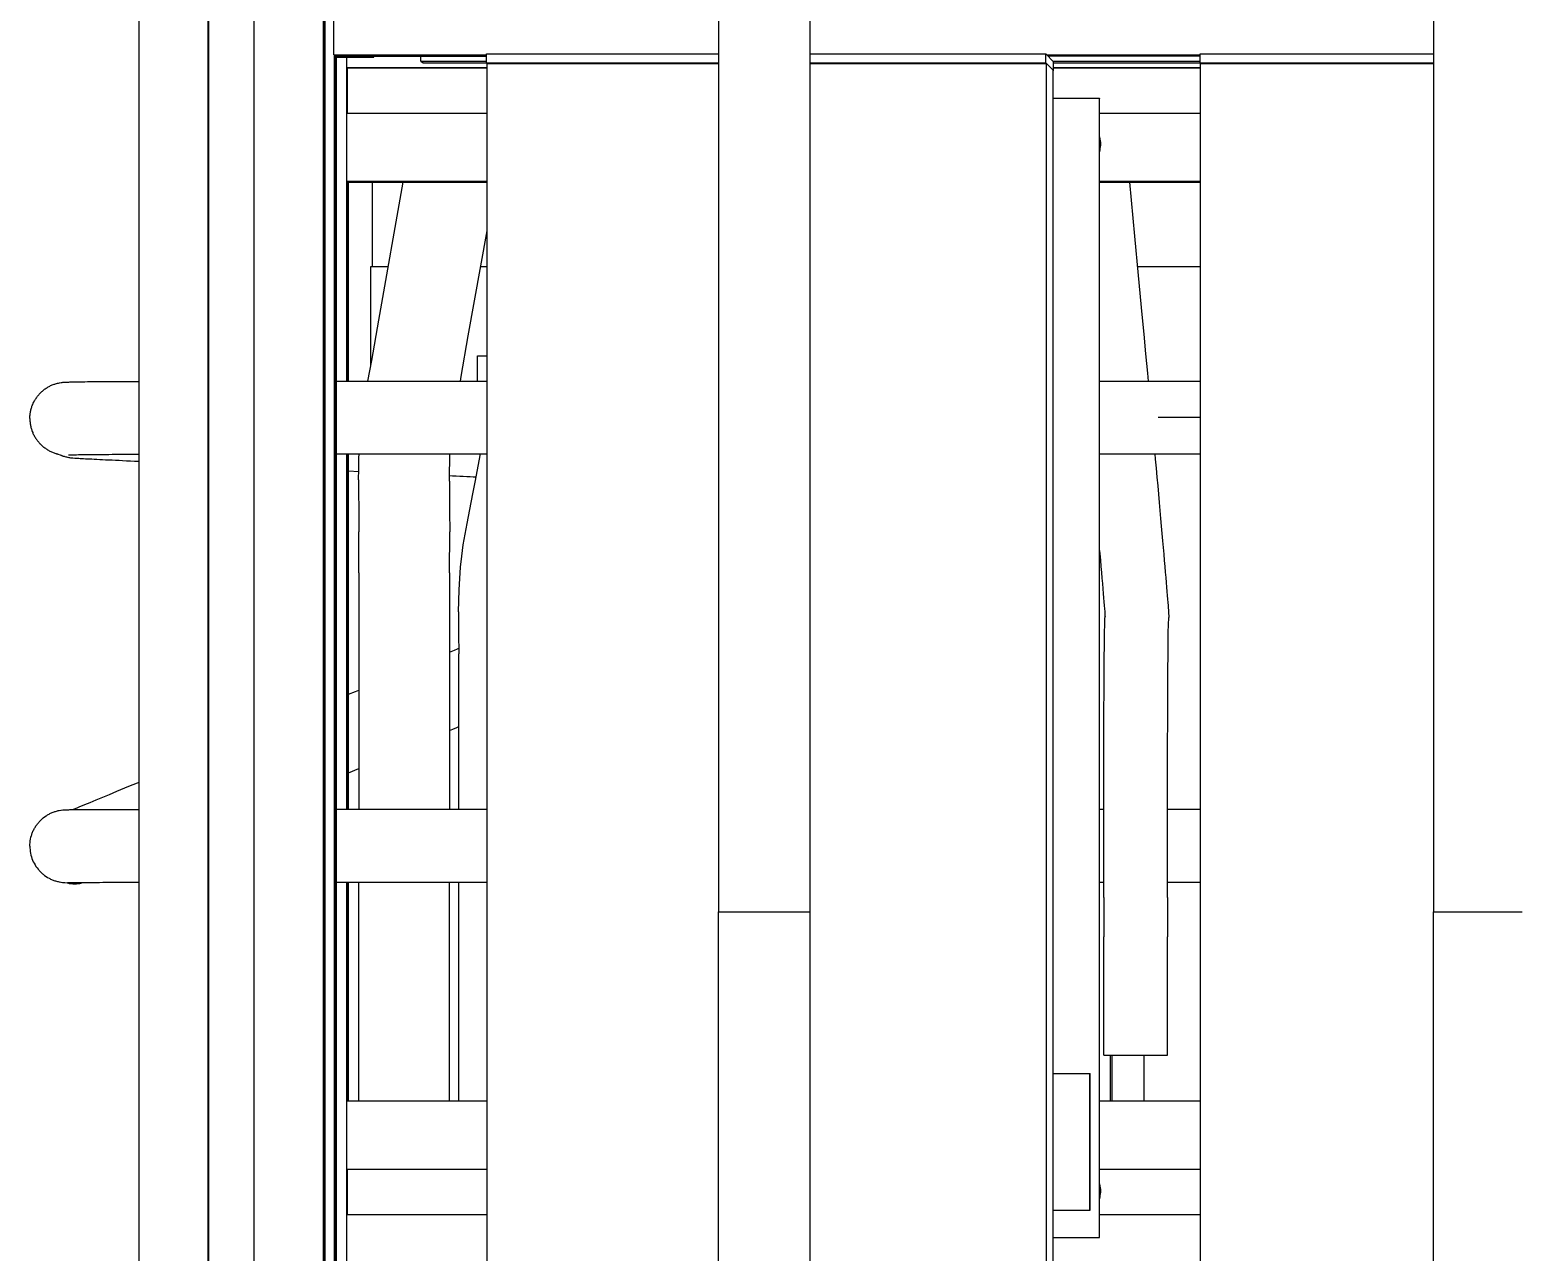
# Model space of a CAD drawing. Header units: millimetres. Extents: x -242 to 242, y -257 to 254.
# Drawn here: x -230.4 to -66, y -9.6 to 124.9 of the extents above; entities that cross this region are included whole.
import ezdxf

# ---------------------------------------------------------------- set-up
doc = ezdxf.new("R2010")
doc.units = ezdxf.units.MM
doc.layers.add('VISIBLE', color=7, linetype='Continuous')

msp = doc.modelspace()

# ---------------------------------------------------------------- linework, layer by layer
at = {"layer": 'VISIBLE'}
for p, q in [((-218.37, -241.23), (-218.37, 241.23)), ((-198.06, -241.23), (-198.06, 241.23)), ((-210.76, -239.7), (-210.76, 239.7)), ((-205.68, -239.7), (-205.68, 239.7)), ((-210.69, -233.54), (-210.69, 233.54)), ((-197.98, -233.52), (-197.98, 233.52)), ((-197.93, -233.52), (-197.93, 233.52)), ((-197.86, -233.37), (-197.86, 233.37)), ((-154.55, 145.03), (-154.55, 27.83)), ((-144.44, 27.83), (-144.43, 145.03)), ((-75.81, 139.93), (-75.8, 27.83)), ((-196.92, 122.19), (-196.92, 129.76)), ((-196.92, 122.19), (-196.84, 122.14)), ((-196.92, 122.19), (-180.11, 122.19)), ((-196.84, 122.14), (-180.11, 122.14)), ((-196.82, -232.14), (-196.82, 122.14)), ((-196.79, 122.11), (-196.79, 122.14)), ((-196.79, 122.11), (-196.52, 121.94)), ((-196.79, 122.11), (-180.11, 122.11)), ((-196.74, -232.05), (-196.74, 122.08)), ((-196.72, 122.07), (-180.11, 122.07)), ((-196.69, -232), (-196.69, 122.05)), ((-196.62, -231.91), (-196.62, 122)), ((-196.52, 121.94), (-192.49, 121.94)), ((-195.48, 86.27), (-195.48, 121.94)), ((-192.64, 122.04), (-192.49, 121.94)), ((-192.64, 122.04), (-180.11, 122.04)), ((-192.49, 121.94), (-192.49, 122.04)), ((-187.34, 121.48), (-187.34, 122.04)), ((-180.11, 121.29), (-180.11, 122.3)), ((-180.11, 122.3), (-154.55, 122.3)), ((-144.43, 122.3), (-118.5, 122.3)), ((-118.5, 121.29), (-118.5, 122.3)), ((-118.5, 122.3), (-117.66, 121.43)), ((-118.39, 122.19), (-101.48, 122.19)), ((-118.35, 122.14), (-101.48, 122.14)), ((-118.32, 122.11), (-101.48, 122.11)), ((-118.27, 122.07), (-101.48, 122.07)), ((-101.48, 121.29), (-101.48, 122.3)), ((-101.48, 122.3), (-75.81, 122.3)), ((-195.48, 120.8), (-195.42, 120.76)), ((-195.48, 120.8), (-180.04, 120.8)), ((-195.42, 115.78), (-195.42, 120.76)), ((-195.42, 120.76), (-180.04, 120.76)), ((-187.34, 121.48), (-187.06, 121.3)), ((-187.34, 121.48), (-180.11, 121.48)), ((-187.06, 121.3), (-180.11, 121.3)), ((-180.11, 121.29), (-180.04, 121.24)), ((-180.11, 121.29), (-154.55, 121.29)), ((-180.04, -186.91), (-180.04, 121.24)), ((-180.04, 121.24), (-154.55, 121.24)), ((-144.43, 121.29), (-118.5, 121.29)), ((-144.43, 121.24), (-118.41, 121.24)), ((-118.5, 121.29), (-118.45, 121.24)), ((-118.41, -186.91), (-118.41, 121.24)), ((-118.41, 121.24), (-117.67, 120.48)), ((-117.7, 121.48), (-101.48, 121.48)), ((-117.67, -192.77), (-117.67, 120.48)), ((-117.67, 120.44), (-117.66, 120.43)), ((-117.67, 120.43), (-117.66, 120.43)), ((-117.66, 120.43), (-117.66, 121.43)), ((-117.66, 121.3), (-101.48, 121.3)), ((-117.66, 120.8), (-101.44, 120.8)), ((-117.66, 120.76), (-101.44, 120.76)), ((-101.48, 121.29), (-101.44, 121.24)), ((-101.48, 121.29), (-75.81, 121.29)), ((-101.44, -186.91), (-101.44, 121.24)), ((-101.44, 121.24), (-75.81, 121.24)), ((-117.67, 117.4), (-112.59, 117.4)), ((-112.59, -8.03), (-112.59, 117.4)), ((-112.59, 117.4), (-112.58, 117.39)), ((-112.58, 83.98), (-112.58, 117.39)), ((-195.48, 115.78), (-180.04, 115.78)), ((-112.58, 115.78), (-101.44, 115.78)), ((-112.58, 113.16), (-112.53, 112.91)), ((-112.53, 112.91), (-112.48, 112.54)), ((-112.51, 111.74), (-112.48, 112.15)), ((-112.48, 112.54), (-112.48, 112.15)), ((-112.58, 111.39), (-112.51, 111.74)), ((-195.48, 108.27), (-195.41, 108.22)), ((-195.48, 108.27), (-180.04, 108.27)), ((-195.41, 86.27), (-195.41, 108.22)), ((-195.41, 108.22), (-180.04, 108.22)), ((-195.36, 86.27), (-195.36, 108.22)), ((-195.36, 108.2), (-195.28, 108.16)), ((-195.36, 108.2), (-180.04, 108.2)), ((-195.28, 86.27), (-195.28, 108.16)), ((-195.28, 108.16), (-180.04, 108.16)), ((-192.67, 98.89), (-192.67, 108.16)), ((-191.95, 92.97), (-189.26, 108.16)), ((-112.58, 108.27), (-101.44, 108.27)), ((-112.58, 108.22), (-101.44, 108.22)), ((-112.58, 108.2), (-101.44, 108.2)), ((-112.58, 108.16), (-101.44, 108.16)), ((-109.26, 108.16), (-108.71, 102.21)), ((-182.1, 91.23), (-180.04, 102.8)), ((-108.71, 102.21), (-108.31, 97.89)), ((-192.84, 87.98), (-192.84, 98.89)), ((-192.84, 98.89), (-190.9, 98.89)), ((-180.74, 98.89), (-180.04, 98.89)), ((-108.4, 98.89), (-101.44, 98.89)), ((-108.31, 97.89), (-107.91, 93.58)), ((-192.74, 88.53), (-191.95, 92.97)), ((-107.91, 93.58), (-107.71, 91.43)), ((-182.88, 86.76), (-182.1, 91.23)), ((-107.71, 91.43), (-107.51, 89.27)), ((-181.08, 86.27), (-181.08, 89.05)), ((-181.08, 89.05), (-180.04, 89.05)), ((-107.51, 89.27), (-107.41, 88.19)), ((-193.16, 86.27), (-192.94, 87.41)), ((-192.94, 87.41), (-192.74, 88.53)), ((-107.41, 88.19), (-107.31, 87.12)), ((-107.31, 87.12), (-107.23, 86.27)), ((-228.61, 85.47), (-228.53, 85.52)), ((-228.53, 85.52), (-228.44, 85.57)), ((-228.44, 85.57), (-228.36, 85.62)), ((-228.36, 85.62), (-228.27, 85.67)), ((-228.27, 85.67), (-228.18, 85.72)), ((-228.18, 85.72), (-228.1, 85.76)), ((-228.1, 85.76), (-228.01, 85.8)), ((-228.01, 85.8), (-227.92, 85.84)), ((-227.92, 85.84), (-227.83, 85.88)), ((-227.83, 85.88), (-227.73, 85.91)), ((-227.73, 85.91), (-227.64, 85.94)), ((-227.64, 85.94), (-227.55, 85.97)), ((-227.55, 85.97), (-227.45, 86)), ((-227.45, 86), (-227.36, 86.02)), ((-227.36, 86.02), (-227.26, 86.05)), ((-227.26, 86.05), (-227.23, 86.05)), ((-227.23, 86.05), (-227.14, 86.07)), ((-227.14, 86.07), (-226.94, 86.11)), ((-226.94, 86.11), (-226.85, 86.12)), ((-226.85, 86.12), (-226.75, 86.13)), ((-226.75, 86.13), (-226.72, 86.13)), ((-226.72, 86.13), (-226.62, 86.14)), ((-226.62, 86.14), (-226.57, 86.15)), ((-226.57, 86.15), (-226.47, 86.15)), ((-226.47, 86.15), (-226.4, 86.15)), ((-226.4, 86.15), (-226.3, 86.16)), ((-226.3, 86.16), (-226.22, 86.16)), ((-226.22, 86.16), (-226.11, 86.16)), ((-226.11, 86.16), (-225.99, 86.17)), ((-225.99, 86.17), (-225.85, 86.17)), ((-225.85, 86.17), (-225.7, 86.17)), ((-225.7, 86.17), (-225.53, 86.18)), ((-225.53, 86.18), (-225.34, 86.18)), ((-225.34, 86.18), (-225.13, 86.18)), ((-225.13, 86.18), (-224.91, 86.19)), ((-224.91, 86.19), (-224.67, 86.19)), ((-224.67, 86.19), (-224.58, 86.19)), ((-224.58, 86.19), (-224.32, 86.19)), ((-224.32, 86.19), (-224.05, 86.2)), ((-224.05, 86.2), (-223.76, 86.2)), ((-223.76, 86.2), (-223.46, 86.2)), ((-223.46, 86.2), (-223.14, 86.2)), ((-223.14, 86.2), (-222.81, 86.21)), ((-222.81, 86.21), (-222.46, 86.21)), ((-222.46, 86.21), (-222.09, 86.21)), ((-222.09, 86.21), (-221.71, 86.21)), ((-221.71, 86.21), (-221.32, 86.22)), ((-221.32, 86.22), (-220.91, 86.22)), ((-220.91, 86.22), (-220.49, 86.22)), ((-220.49, 86.22), (-220.05, 86.22)), ((-220.05, 86.22), (-219.6, 86.23)), ((-219.6, 86.23), (-219.13, 86.23)), ((-219.13, 86.23), (-218.66, 86.23)), ((-218.66, 86.23), (-218.37, 86.23)), ((-196.62, 86.27), (-196.18, 86.27)), ((-196.18, 86.27), (-194.74, 86.27)), ((-194.74, 86.27), (-193.29, 86.27)), ((-193.29, 86.27), (-191.84, 86.27)), ((-191.84, 86.27), (-188.95, 86.27)), ((-188.95, 86.27), (-180.04, 86.27)), ((-182.97, 86.27), (-182.88, 86.76)), ((-112.58, 86.27), (-112.35, 86.27)), ((-112.35, 86.27), (-111.66, 86.27)), ((-111.66, 86.27), (-110.97, 86.27)), ((-110.97, 86.27), (-110.27, 86.27)), ((-110.27, 86.27), (-108.89, 86.27)), ((-108.89, 86.27), (-107.51, 86.27)), ((-107.51, 86.27), (-106.12, 86.27)), ((-106.12, 86.27), (-103.35, 86.27)), ((-103.35, 86.27), (-101.44, 86.27)), ((-230.05, 83.76), (-230.01, 83.85)), ((-230.01, 83.85), (-229.96, 83.94)), ((-229.96, 83.94), (-229.92, 84.03)), ((-229.92, 84.03), (-229.87, 84.11)), ((-229.87, 84.11), (-229.82, 84.2)), ((-229.82, 84.2), (-229.77, 84.28)), ((-229.77, 84.28), (-229.71, 84.36)), ((-229.71, 84.36), (-229.66, 84.44)), ((-229.66, 84.44), (-229.6, 84.52)), ((-229.6, 84.52), (-229.54, 84.6)), ((-229.54, 84.6), (-229.48, 84.68)), ((-229.48, 84.68), (-229.42, 84.75)), ((-229.42, 84.75), (-229.35, 84.83)), ((-229.35, 84.83), (-229.29, 84.9)), ((-229.29, 84.9), (-229.22, 84.97)), ((-229.22, 84.97), (-229.15, 85.04)), ((-229.15, 85.04), (-229.07, 85.11)), ((-229.07, 85.11), (-229, 85.17)), ((-229, 85.17), (-228.93, 85.23)), ((-228.93, 85.23), (-228.85, 85.3)), ((-228.85, 85.3), (-228.77, 85.36)), ((-228.77, 85.36), (-228.69, 85.41)), ((-228.69, 85.41), (-228.61, 85.47)), ((-230.39, 82.33), (-230.38, 82.43)), ((-230.39, 82.24), (-230.39, 82.33)), ((-230.39, 82.14), (-230.39, 82.24)), ((-230.38, 82.43), (-230.37, 82.53)), ((-230.37, 82.53), (-230.36, 82.63)), ((-230.36, 82.63), (-230.35, 82.73)), ((-230.35, 82.73), (-230.33, 82.82)), ((-230.33, 82.82), (-230.31, 82.92)), ((-230.31, 82.92), (-230.29, 83.02)), ((-230.29, 83.02), (-230.27, 83.11)), ((-230.27, 83.11), (-230.25, 83.21)), ((-230.25, 83.21), (-230.22, 83.3)), ((-230.22, 83.3), (-230.19, 83.39)), ((-230.19, 83.39), (-230.16, 83.49)), ((-230.16, 83.49), (-230.12, 83.58)), ((-230.12, 83.58), (-230.08, 83.67)), ((-230.08, 83.67), (-230.05, 83.76)), ((-106.13, 82.28), (-103.37, 82.28)), ((-103.37, 82.28), (-101.44, 82.28)), ((-230.39, 82.14), (-230.39, 82.04)), ((-230.39, 82.04), (-230.39, 81.94)), ((-230.39, 81.94), (-230.38, 81.84)), ((-230.38, 81.84), (-230.37, 81.74)), ((-230.37, 81.74), (-230.36, 81.65)), ((-230.36, 81.65), (-230.35, 81.55)), ((-230.35, 81.55), (-230.33, 81.45)), ((-230.33, 81.45), (-230.31, 81.36)), ((-230.31, 81.36), (-230.29, 81.26)), ((-230.29, 81.26), (-230.27, 81.16)), ((-230.27, 81.16), (-230.25, 81.07)), ((-230.25, 81.07), (-230.22, 80.97)), ((-230.22, 80.97), (-230.19, 80.88)), ((-230.19, 80.88), (-230.16, 80.79)), ((-230.16, 80.79), (-230.12, 80.7)), ((-230.12, 80.7), (-230.08, 80.6)), ((-230.08, 80.6), (-230.05, 80.51)), ((-112.58, 36.82), (-112.58, 80.57)), ((-230.05, 80.51), (-230.01, 80.42)), ((-230.01, 80.42), (-229.96, 80.34)), ((-229.96, 80.34), (-229.92, 80.25)), ((-229.92, 80.25), (-229.87, 80.16)), ((-229.87, 80.16), (-229.82, 80.08)), ((-229.82, 80.08), (-229.77, 79.99)), ((-229.77, 79.99), (-229.71, 79.91)), ((-229.71, 79.91), (-229.66, 79.83)), ((-229.66, 79.83), (-229.6, 79.75)), ((-229.6, 79.75), (-229.54, 79.67)), ((-229.54, 79.67), (-229.48, 79.6)), ((-229.48, 79.6), (-229.42, 79.52)), ((-229.42, 79.52), (-229.35, 79.45)), ((-229.35, 79.45), (-229.29, 79.38)), ((-229.29, 79.38), (-229.28, 79.37)), ((-229.28, 79.37), (-229.21, 79.3)), ((-229.21, 79.3), (-229.14, 79.23)), ((-229.14, 79.23), (-229.07, 79.16)), ((-229.07, 79.16), (-228.99, 79.1)), ((-228.99, 79.1), (-228.92, 79.03)), ((-228.92, 79.03), (-228.84, 78.97)), ((-228.84, 78.97), (-228.76, 78.91)), ((-228.76, 78.91), (-228.68, 78.86)), ((-228.68, 78.86), (-228.6, 78.8)), ((-228.6, 78.8), (-228.52, 78.75)), ((-228.52, 78.75), (-228.44, 78.7)), ((-228.44, 78.7), (-228.35, 78.65)), ((-228.35, 78.65), (-228.27, 78.6)), ((-228.27, 78.6), (-228.18, 78.55)), ((-228.18, 78.55), (-228.09, 78.51)), ((-228.09, 78.51), (-228, 78.47)), ((-228, 78.47), (-227.91, 78.43)), ((-227.91, 78.43), (-227.82, 78.39)), ((-227.82, 78.39), (-227.73, 78.36)), ((-227.73, 78.36), (-227.63, 78.33)), ((-227.63, 78.33), (-227.54, 78.3)), ((-227.54, 78.3), (-227.45, 78.27)), ((-227.49, 78.28), (-227.3, 78.22)), ((-227.45, 78.27), (-227.43, 78.26)), ((-227.43, 78.26), (-227.33, 78.24)), ((-227.33, 78.24), (-227.29, 78.23)), ((-227.3, 78.22), (-227.04, 78.13)), ((-227.04, 78.13), (-226.91, 78.08)), ((-226.94, 78.09), (-226.92, 78.08)), ((-226.92, 78.08), (-226.82, 78.05)), ((-226.91, 78.08), (-226.84, 78.06)), ((-226.82, 78.05), (-226.81, 78.04)), ((-226.81, 78.04), (-226.72, 78.01)), ((-226.72, 78.01), (-226.62, 77.98)), ((-226.62, 77.98), (-226.53, 77.96)), ((-226.53, 77.96), (-226.43, 77.93)), ((-226.43, 77.93), (-226.34, 77.91)), ((-226.34, 77.91), (-226.24, 77.89)), ((-226.24, 77.89), (-226.21, 77.88)), ((-226.21, 77.88), (-226.11, 77.86)), ((-226.13, 78.14), (-226.08, 78.15)), ((-226.11, 77.86), (-226.02, 77.85)), ((-226.08, 78.15), (-226.01, 78.15)), ((-226.02, 78.15), (-226.02, 78.15)), ((-226.02, 78.15), (-225.89, 78.15)), ((-226.02, 77.85), (-225.92, 77.83)), ((-226.01, 78.15), (-225.92, 78.15)), ((-225.92, 78.15), (-225.89, 78.15)), ((-225.92, 77.83), (-225.86, 77.83)), ((-225.89, 78.15), (-225.76, 78.16)), ((-225.86, 77.83), (-225.76, 77.82)), ((-225.76, 78.16), (-225.6, 78.16)), ((-225.76, 77.82), (-225.71, 77.81)), ((-225.71, 77.81), (-225.65, 77.81)), ((-225.65, 77.81), (-225.45, 77.79)), ((-225.6, 78.16), (-225.43, 78.16)), ((-225.45, 77.79), (-225.37, 77.79)), ((-225.43, 78.16), (-225.24, 78.16)), ((-225.37, 77.79), (-225.26, 77.78)), ((-225.26, 77.78), (-225.14, 77.77)), ((-225.24, 78.16), (-225.04, 78.17)), ((-225.14, 77.77), (-225, 77.76)), ((-225.04, 78.17), (-224.81, 78.17)), ((-225, 77.76), (-224.85, 77.75)), ((-224.85, 77.75), (-224.67, 77.74)), ((-224.81, 78.17), (-224.58, 78.17)), ((-224.67, 77.74), (-224.48, 77.73)), ((-224.58, 78.17), (-224.32, 78.17)), ((-224.48, 77.73), (-224.28, 77.72)), ((-224.32, 78.17), (-224.05, 78.18)), ((-224.28, 77.72), (-224.06, 77.71)), ((-224.06, 77.71), (-223.82, 77.7)), ((-224.05, 78.18), (-223.76, 78.18)), ((-223.82, 77.7), (-223.56, 77.69)), ((-223.76, 78.18), (-223.46, 78.18)), ((-223.56, 77.69), (-223.29, 77.67)), ((-223.46, 78.18), (-223.14, 78.19)), ((-223.29, 77.67), (-223.01, 77.66)), ((-223.14, 78.19), (-222.81, 78.19)), ((-223.01, 77.66), (-222.7, 77.64)), ((-222.81, 78.19), (-222.46, 78.19)), ((-222.7, 77.64), (-222.39, 77.63)), ((-222.46, 78.19), (-222.09, 78.19)), ((-222.39, 77.63), (-222.05, 77.61)), ((-222.09, 78.19), (-221.71, 78.19)), ((-222.05, 77.61), (-221.71, 77.59)), ((-221.71, 78.19), (-221.32, 78.2)), ((-221.71, 77.59), (-221.34, 77.58)), ((-221.34, 77.58), (-220.97, 77.56)), ((-221.32, 78.2), (-220.91, 78.2)), ((-220.97, 77.56), (-220.57, 77.54)), ((-220.91, 78.2), (-220.49, 78.2)), ((-220.57, 77.54), (-220.17, 77.52)), ((-220.49, 78.2), (-220.05, 78.2)), ((-220.17, 77.52), (-219.74, 77.5)), ((-220.05, 78.2), (-219.6, 78.21)), ((-219.74, 77.5), (-219.3, 77.48)), ((-219.6, 78.21), (-219.13, 78.21)), ((-219.3, 77.48), (-218.85, 77.46)), ((-219.13, 78.21), (-218.66, 78.21)), ((-218.85, 77.46), (-218.37, 77.44)), ((-218.66, 78.21), (-218.37, 78.21)), ((-196.62, 78.25), (-196.18, 78.25)), ((-196.18, 78.25), (-194.74, 78.25)), ((-195.48, 39.12), (-195.48, 78.25)), ((-195.41, 39.12), (-195.41, 78.25)), ((-195.36, 39.12), (-195.36, 78.25)), ((-195.28, 39.12), (-195.28, 78.25)), ((-194.74, 78.25), (-193.29, 78.25)), ((-194.17, 76.58), (-194.15, 77.79)), ((-194.15, 77.79), (-194.13, 78.25)), ((-193.29, 78.25), (-191.84, 78.25)), ((-191.84, 78.25), (-188.95, 78.25)), ((-188.95, 78.25), (-180.04, 78.25)), ((-184.16, 76.32), (-184.15, 77.37)), ((-184.15, 77.37), (-184.12, 78.25)), ((-181.34, 75.14), (-180.75, 78.25)), ((-112.58, 78.25), (-112.35, 78.25)), ((-112.35, 78.25), (-111.66, 78.25)), ((-111.66, 78.25), (-110.97, 78.25)), ((-110.97, 78.25), (-110.27, 78.25)), ((-110.27, 78.25), (-108.89, 78.25)), ((-108.89, 78.25), (-107.51, 78.25)), ((-107.51, 78.25), (-106.12, 78.25)), ((-106.49, 78.25), (-106.44, 77.66)), ((-106.44, 77.66), (-106.35, 76.67)), ((-106.12, 78.25), (-103.35, 78.25)), ((-103.35, 78.25), (-101.44, 78.25)), ((-195.28, 76.37), (-194.17, 76.32)), ((-194.18, 75.39), (-194.17, 76.58)), ((-184.17, 75.25), (-184.16, 76.32)), ((-184.17, 75.86), (-183.85, 75.84)), ((-183.85, 75.84), (-183.43, 75.82)), ((-183.43, 75.82), (-183.03, 75.8)), ((-183.03, 75.8), (-182.65, 75.78)), ((-182.65, 75.78), (-182.27, 75.77)), ((-182.27, 75.77), (-181.91, 75.75)), ((-181.91, 75.75), (-181.57, 75.73)), ((-181.57, 75.73), (-181.24, 75.72)), ((-181.24, 75.72), (-181.23, 75.71)), ((-106.35, 76.67), (-106.26, 75.7)), ((-106.26, 75.7), (-106.17, 74.74)), ((-194.18, 75.39), (-194.18, 74.23)), ((-194.18, 74.23), (-194.17, 71.93)), ((-184.17, 75.25), (-184.17, 74.16)), ((-184.17, 74.16), (-184.16, 71.93)), ((-181.77, 72.9), (-181.55, 74.02)), ((-181.55, 74.02), (-181.34, 75.14)), ((-106.17, 74.74), (-106.09, 73.8)), ((-182.23, 70.6), (-181.77, 72.9)), ((-106.09, 73.8), (-106.01, 72.89)), ((-106.01, 72.89), (-105.93, 72)), ((-194.17, 71.93), (-194.16, 69.67)), ((-184.16, 71.93), (-184.15, 69.68)), ((-105.93, 72), (-105.85, 71.13)), ((-105.85, 71.13), (-105.78, 70.29)), ((-194.17, 65.15), (-194.16, 69.67)), ((-184.16, 65.15), (-184.15, 69.68)), ((-182.65, 68.22), (-182.45, 69.42)), ((-182.45, 69.42), (-182.23, 70.6)), ((-105.78, 70.29), (-105.7, 69.47)), ((-105.7, 69.47), (-105.63, 68.69)), ((-182.82, 67), (-182.65, 68.22)), ((-112.58, 67.6), (-112.55, 67.26)), ((-105.63, 68.69), (-105.57, 67.93)), ((-105.57, 67.93), (-105.5, 67.21)), ((-183.05, 64.52), (-182.95, 65.76)), ((-182.95, 65.76), (-182.82, 67)), ((-112.55, 67.26), (-112.48, 66.53)), ((-112.48, 66.53), (-112.42, 65.84)), ((-112.42, 65.84), (-112.37, 65.18)), ((-105.5, 67.21), (-105.44, 66.52)), ((-105.44, 66.52), (-105.39, 65.86)), ((-105.39, 65.86), (-105.33, 65.23)), ((-194.17, 65.15), (-194.17, 56.11)), ((-184.16, 65.15), (-184.16, 56.11)), ((-183.12, 63.29), (-183.05, 64.52)), ((-112.37, 65.18), (-112.31, 64.55)), ((-112.31, 64.55), (-112.26, 63.96)), ((-105.33, 65.23), (-105.28, 64.64)), ((-105.28, 64.64), (-105.24, 64.09)), ((-183.16, 62.06), (-183.12, 63.29)), ((-112.26, 63.96), (-112.22, 63.4)), ((-112.22, 63.4), (-112.17, 62.89)), ((-112.17, 62.89), (-112.13, 62.41)), ((-105.24, 64.09), (-105.19, 63.57)), ((-105.19, 63.57), (-105.15, 63.09)), ((-105.15, 63.09), (-105.12, 62.65)), ((-105.12, 62.65), (-105.09, 62.25)), ((-183.18, 60.86), (-183.16, 62.06)), ((-183.18, 60.86), (-183.18, 59.68)), ((-112.13, 62.41), (-112.1, 61.97)), ((-112.1, 61.97), (-112.07, 61.56)), ((-112.07, 61.56), (-112.04, 61.2)), ((-112.04, 61.2), (-112.01, 60.88)), ((-112.01, 60.88), (-111.99, 60.6)), ((-105.09, 62.25), (-105.06, 61.89)), ((-105.06, 61.89), (-105.03, 61.57)), ((-105.03, 61.57), (-105.01, 61.29)), ((-105.01, 61.29), (-104.99, 61.05)), ((-104.99, 61.05), (-104.98, 60.85)), ((-104.98, 60.85), (-104.97, 60.71)), ((-183.18, 59.68), (-183.17, 58.51)), ((-112.02, 58.87), (-112.01, 59.18)), ((-112.01, 59.44), (-112, 59.67)), ((-112.01, 59.18), (-112.01, 59.44)), ((-112, 59.67), (-111.99, 59.85)), ((-111.99, 60.6), (-111.98, 60.36)), ((-111.99, 59.85), (-111.98, 60.19)), ((-111.98, 60.36), (-111.97, 60.29)), ((-111.98, 60.19), (-111.97, 60.26)), ((-111.97, 60.31), (-111.96, 60.38)), ((-111.97, 60.36), (-111.97, 60.31)), ((-111.97, 60.36), (-111.97, 60.36)), ((-111.97, 60.26), (-111.97, 60.31)), ((-111.96, 60.38), (-111.96, 60.44)), ((-105, 58.87), (-104.99, 59.18)), ((-104.99, 59.29), (-104.98, 59.5)), ((-104.99, 59.18), (-104.99, 59.44)), ((-104.99, 59.44), (-104.99, 59.44)), ((-104.98, 59.68), (-104.97, 59.79)), ((-104.98, 59.69), (-104.97, 59.75)), ((-104.98, 59.68), (-104.98, 59.69)), ((-104.98, 59.5), (-104.98, 59.68)), ((-104.97, 60.71), (-104.96, 60.37)), ((-104.97, 59.75), (-104.96, 59.92)), ((-104.97, 59.79), (-104.97, 59.79)), ((-104.96, 60.37), (-104.95, 60.28)), ((-104.96, 60.05), (-104.95, 60.22)), ((-104.96, 59.99), (-104.96, 60.05)), ((-104.96, 59.92), (-104.96, 59.99)), ((-104.95, 60.28), (-104.95, 60.22)), ((-183.17, 58.51), (-183.15, 56.22)), ((-112.04, 57.25), (-112.03, 57.71)), ((-112.03, 58.14), (-112.02, 58.53)), ((-112.03, 57.71), (-112.03, 58.14)), ((-112.02, 58.53), (-112.02, 58.87)), ((-105.02, 57.25), (-105.01, 57.71)), ((-105.01, 58.14), (-105, 58.53)), ((-105.01, 57.71), (-105.01, 58.14)), ((-105, 58.53), (-105, 58.87)), ((-194.17, 56.11), (-194.17, 39.12)), ((-184.16, 56.43), (-183.99, 56.5)), ((-184.16, 56.11), (-184.16, 39.12)), ((-183.99, 56.5), (-183.62, 56.65)), ((-183.62, 56.65), (-183.28, 56.79)), ((-183.28, 56.79), (-183.16, 56.84)), ((-183.16, 39.12), (-183.15, 56.22)), ((-112.06, 55.62), (-112.05, 56.2)), ((-112.05, 56.2), (-112.04, 56.74)), ((-112.04, 56.74), (-112.04, 57.25)), ((-105.03, 56.2), (-105.02, 56.74)), ((-105.03, 55.62), (-105.03, 56.2)), ((-105.02, 56.74), (-105.02, 57.25)), ((-112.07, 54.35), (-112.06, 55)), ((-112.07, 53.67), (-112.07, 54.35)), ((-112.06, 55), (-112.06, 55.62)), ((-105.05, 53.67), (-105.04, 54.35)), ((-105.04, 55), (-105.03, 55.62)), ((-105.04, 54.35), (-105.04, 55)), ((-112.08, 52.2), (-112.07, 52.95)), ((-112.07, 52.95), (-112.07, 53.67)), ((-105.05, 52.95), (-105.05, 53.67)), ((-105.05, 52.2), (-105.05, 52.95)), ((-195.28, 51.78), (-194.52, 52.09)), ((-194.52, 52.09), (-194.17, 52.24)), ((-112.09, 50.62), (-112.08, 51.42)), ((-112.08, 51.42), (-112.08, 52.2)), ((-105.06, 51.42), (-105.05, 52.2)), ((-105.06, 50.62), (-105.06, 51.42)), ((-112.09, 49.78), (-112.09, 50.62)), ((-112.09, 48.91), (-112.09, 49.78)), ((-105.07, 49.78), (-105.06, 50.62)), ((-105.07, 48.91), (-105.07, 49.78)), ((-184.16, 47.8), (-183.82, 47.95)), ((-183.82, 47.95), (-183.36, 48.13)), ((-183.36, 48.13), (-183.15, 48.22)), ((-112.1, 48.03), (-112.09, 48.91)), ((-112.1, 47.11), (-112.1, 48.03)), ((-105.08, 47.11), (-105.07, 48.03)), ((-105.07, 48.03), (-105.07, 48.91)), ((-112.11, 45.22), (-112.1, 46.18)), ((-112.1, 46.18), (-112.1, 47.11)), ((-105.08, 46.18), (-105.08, 47.11)), ((-105.08, 45.22), (-105.08, 46.18)), ((-112.11, 44.24), (-112.11, 45.22)), ((-105.08, 44.24), (-105.08, 45.22)), ((-195.28, 43.14), (-194.17, 43.61)), ((-112.11, 43.25), (-112.11, 44.24)), ((-112.11, 42.24), (-112.11, 43.25)), ((-105.09, 43.25), (-105.08, 44.24)), ((-105.09, 42.24), (-105.09, 43.25)), ((-221.21, 40.93), (-220.8, 41.1)), ((-220.8, 41.1), (-220.37, 41.28)), ((-220.37, 41.28), (-219.93, 41.46)), ((-219.93, 41.46), (-219.48, 41.65)), ((-219.48, 41.65), (-219.01, 41.85)), ((-219.01, 41.85), (-218.55, 42.04)), ((-218.55, 42.04), (-218.37, 42.11)), ((-112.12, 41.21), (-112.11, 42.24)), ((-112.12, 40.18), (-112.12, 41.21)), ((-105.09, 41.21), (-105.09, 42.24)), ((-105.09, 40.18), (-105.09, 41.21)), ((-224.87, 39.42), (-224.61, 39.52)), ((-224.61, 39.52), (-224.33, 39.64)), ((-224.33, 39.64), (-224.04, 39.76)), ((-224.04, 39.76), (-223.74, 39.88)), ((-223.74, 39.88), (-223.42, 40.02)), ((-223.42, 40.02), (-223.08, 40.15)), ((-223.08, 40.15), (-222.73, 40.3)), ((-222.73, 40.3), (-222.37, 40.45)), ((-222.37, 40.45), (-222, 40.6)), ((-222, 40.6), (-221.61, 40.76)), ((-221.61, 40.76), (-221.21, 40.93)), ((-112.12, 39.12), (-112.12, 40.18)), ((-105.09, 39.12), (-105.09, 40.18)), ((-229.35, 37.75), (-229.29, 37.82)), ((-229.29, 37.82), (-229.22, 37.89)), ((-229.22, 37.89), (-229.15, 37.96)), ((-229.15, 37.96), (-229.08, 38.03)), ((-229.08, 38.03), (-229, 38.09)), ((-229, 38.09), (-228.93, 38.16)), ((-228.93, 38.16), (-228.77, 38.28)), ((-228.77, 38.28), (-228.61, 38.39)), ((-228.61, 38.39), (-228.53, 38.44)), ((-228.53, 38.44), (-228.44, 38.5)), ((-228.44, 38.5), (-228.36, 38.55)), ((-228.36, 38.55), (-228.27, 38.59)), ((-228.27, 38.59), (-228.19, 38.64)), ((-228.19, 38.64), (-228.1, 38.68)), ((-228.1, 38.68), (-228.01, 38.72)), ((-228.01, 38.72), (-227.92, 38.76)), ((-227.92, 38.76), (-227.83, 38.8)), ((-227.83, 38.8), (-227.73, 38.83)), ((-227.73, 38.83), (-227.64, 38.86)), ((-227.64, 38.86), (-227.55, 38.89)), ((-227.55, 38.89), (-227.45, 38.92)), ((-227.45, 38.92), (-227.36, 38.95)), ((-227.36, 38.95), (-227.26, 38.97)), ((-227.26, 38.97), (-227.17, 38.99)), ((-227.17, 38.99), (-226.97, 39.02)), ((-226.97, 39.02), (-226.96, 39.02)), ((-226.96, 39.02), (-226.77, 39.05)), ((-226.77, 39.05), (-226.57, 39.06)), ((-226.57, 39.06), (-226.55, 39.06)), ((-226.55, 39.06), (-226.51, 39.06)), ((-226.51, 39.06), (-226.41, 39.07)), ((-226.41, 39.07), (-226.36, 39.07)), ((-226.36, 39.07), (-226.29, 39.07)), ((-226.29, 39.07), (-226.2, 39.07)), ((-226.2, 39.07), (-226.1, 39.07)), ((-226.1, 39.07), (-226, 39.08)), ((-226, 39.08), (-225.88, 39.08)), ((-225.88, 39.08), (-225.74, 39.08)), ((-225.74, 39.08), (-225.58, 39.08)), ((-225.71, 39.08), (-225.57, 39.14)), ((-225.71, 39.08), (-225.68, 39.09)), ((-225.68, 39.09), (-225.68, 39.09)), ((-225.58, 39.08), (-225.4, 39.08)), ((-225.57, 39.14), (-225.35, 39.22)), ((-225.4, 39.08), (-225.21, 39.08)), ((-225.35, 39.22), (-225.12, 39.32)), ((-225.21, 39.08), (-225, 39.08)), ((-225.12, 39.32), (-224.87, 39.42)), ((-225, 39.08), (-224.77, 39.08)), ((-224.77, 39.08), (-224.53, 39.09)), ((-224.53, 39.09), (-224.27, 39.09)), ((-224.27, 39.09), (-223.99, 39.09)), ((-223.99, 39.09), (-223.7, 39.09)), ((-223.7, 39.09), (-223.39, 39.09)), ((-223.39, 39.09), (-223.07, 39.09)), ((-223.07, 39.09), (-222.73, 39.09)), ((-222.73, 39.09), (-222.37, 39.1)), ((-222.37, 39.1), (-222, 39.1)), ((-222, 39.1), (-221.62, 39.1)), ((-221.62, 39.1), (-221.22, 39.1)), ((-221.22, 39.1), (-220.8, 39.1)), ((-220.8, 39.1), (-220.37, 39.1)), ((-220.37, 39.1), (-219.93, 39.1)), ((-219.93, 39.1), (-219.47, 39.1)), ((-219.47, 39.1), (-219, 39.1)), ((-219, 39.1), (-218.51, 39.11)), ((-218.51, 39.11), (-218.37, 39.11)), ((-196.62, 39.12), (-196.53, 39.12)), ((-196.53, 39.12), (-195.08, 39.12)), ((-195.08, 39.12), (-193.62, 39.12)), ((-193.62, 39.12), (-192.16, 39.12)), ((-192.16, 39.12), (-189.25, 39.12)), ((-189.25, 39.12), (-180.04, 39.12)), ((-112.58, 39.12), (-112.15, 39.12)), ((-112.15, 39.12), (-112.12, 39.12)), ((-112.12, 38.06), (-112.12, 39.12)), ((-112.12, 36.99), (-112.12, 38.06)), ((-105.1, 36.99), (-105.09, 38.06)), ((-105.09, 38.06), (-105.09, 39.12)), ((-105.09, 39.12), (-103.76, 39.12)), ((-103.76, 39.12), (-101.44, 39.12)), ((-230.27, 36.03), (-230.22, 36.22)), ((-230.22, 36.22), (-230.19, 36.31)), ((-230.19, 36.31), (-230.16, 36.41)), ((-230.16, 36.41), (-230.12, 36.5)), ((-230.12, 36.5), (-230.09, 36.59)), ((-230.09, 36.59), (-230.05, 36.68)), ((-230.05, 36.68), (-230.01, 36.77)), ((-230.01, 36.77), (-229.96, 36.86)), ((-229.96, 36.86), (-229.92, 36.95)), ((-229.92, 36.95), (-229.87, 37.03)), ((-229.87, 37.03), (-229.82, 37.12)), ((-229.82, 37.12), (-229.77, 37.2)), ((-229.77, 37.2), (-229.72, 37.28)), ((-229.72, 37.28), (-229.66, 37.36)), ((-229.66, 37.36), (-229.6, 37.44)), ((-229.6, 37.44), (-229.54, 37.52)), ((-229.54, 37.52), (-229.48, 37.6)), ((-229.48, 37.6), (-229.42, 37.67)), ((-229.42, 37.67), (-229.35, 37.75)), ((-229.35, 37.75), (-229.35, 37.75)), ((-112.12, 35.92), (-112.12, 36.99)), ((-105.1, 35.92), (-105.1, 36.99)), ((-230.39, 35.25), (-230.37, 35.45)), ((-230.39, 35.06), (-230.39, 35.25)), ((-230.39, 35.06), (-230.39, 34.86)), ((-230.39, 34.86), (-230.37, 34.66)), ((-230.37, 35.45), (-230.35, 35.65)), ((-230.37, 34.66), (-230.35, 34.47)), ((-230.35, 35.65), (-230.32, 35.84)), ((-230.32, 35.84), (-230.27, 36.03)), ((-112.12, 34.84), (-112.12, 35.92)), ((-112.12, 33.75), (-112.12, 34.84)), ((-105.1, 34.84), (-105.1, 35.92)), ((-105.1, 33.75), (-105.1, 34.84)), ((-230.35, 34.47), (-230.32, 34.28)), ((-230.32, 34.28), (-230.27, 34.08)), ((-230.27, 34.08), (-230.22, 33.89)), ((-230.22, 33.89), (-230.16, 33.71)), ((-230.16, 33.71), (-230.09, 33.52)), ((-230.09, 33.52), (-230.01, 33.34)), ((-230.01, 33.34), (-229.92, 33.17)), ((-229.92, 33.17), (-229.82, 33)), ((-229.82, 33), (-229.72, 32.83)), ((-112.58, -8.03), (-112.58, 33.41)), ((-112.12, 31.58), (-112.12, 33.75)), ((-105.1, 31.58), (-105.1, 33.75)), ((-229.72, 32.83), (-229.6, 32.67)), ((-229.6, 32.67), (-229.48, 32.52)), ((-229.48, 32.52), (-229.42, 32.44)), ((-229.42, 32.44), (-229.35, 32.37)), ((-229.35, 32.37), (-229.29, 32.29)), ((-229.29, 32.29), (-229.22, 32.22)), ((-229.22, 32.22), (-229.15, 32.16)), ((-229.15, 32.16), (-229.08, 32.09)), ((-229.08, 32.09), (-229, 32.02)), ((-229, 32.02), (-228.93, 31.96)), ((-228.93, 31.96), (-228.77, 31.84)), ((-228.77, 31.84), (-228.61, 31.73)), ((-228.61, 31.73), (-228.45, 31.62)), ((-228.45, 31.62), (-228.27, 31.52)), ((-228.27, 31.52), (-228.19, 31.48)), ((-228.19, 31.48), (-228.1, 31.44)), ((-228.1, 31.44), (-228.01, 31.39)), ((-228.01, 31.39), (-227.92, 31.36)), ((-227.92, 31.36), (-227.83, 31.32)), ((-227.83, 31.32), (-227.74, 31.29)), ((-227.74, 31.29), (-227.64, 31.25)), ((-227.64, 31.25), (-227.55, 31.22)), ((-112.12, 29.41), (-112.12, 31.58)), ((-105.1, 29.41), (-105.1, 31.58)), ((-227.55, 31.22), (-227.45, 31.2)), ((-227.45, 31.2), (-227.36, 31.17)), ((-227.36, 31.17), (-227.26, 31.15)), ((-227.26, 31.15), (-227.17, 31.13)), ((-227.17, 31.13), (-226.97, 31.09)), ((-226.97, 31.09), (-226.96, 31.09)), ((-226.96, 31.09), (-226.76, 31.07)), ((-226.81, 31.07), (-226.79, 31.07)), ((-226.79, 31.07), (-226.53, 31.04)), ((-226.76, 31.07), (-226.74, 31.07)), ((-226.53, 31.04), (-226.27, 31)), ((-226.28, 31), (-226.26, 31)), ((-226.27, 31), (-226.14, 30.98)), ((-226.26, 31), (-226.07, 30.96)), ((-226.25, 31.06), (-226.22, 31.06)), ((-226.22, 31.06), (-226.16, 31.06)), ((-226.16, 31.06), (-226.09, 31.06)), ((-226.11, 31.06), (-226.11, 31.06)), ((-226.11, 31.06), (-226, 31.06)), ((-226.09, 31.06), (-226.07, 31.06)), ((-226.07, 30.96), (-226.05, 30.96)), ((-226.05, 30.96), (-225.86, 30.94)), ((-226, 31.06), (-225.88, 31.06)), ((-225.88, 31.06), (-225.74, 31.06)), ((-225.86, 30.94), (-225.76, 30.93)), ((-225.76, 30.93), (-225.66, 30.92)), ((-225.74, 31.06), (-225.58, 31.06)), ((-225.66, 30.92), (-225.57, 30.92)), ((-225.58, 31.06), (-225.4, 31.06)), ((-225.57, 30.92), (-225.47, 30.92)), ((-225.47, 30.92), (-225.37, 30.92)), ((-225.4, 31.06), (-225.21, 31.07)), ((-225.37, 30.92), (-225.27, 30.92)), ((-225.27, 30.92), (-225.18, 30.93)), ((-225.21, 31.07), (-225, 31.07)), ((-225.18, 30.93), (-225.08, 30.94)), ((-225.08, 30.94), (-224.88, 30.96)), ((-225, 31.07), (-224.77, 31.07)), ((-224.88, 30.96), (-224.87, 30.96)), ((-224.87, 30.96), (-224.67, 31)), ((-224.77, 31.07), (-224.53, 31.07)), ((-224.67, 31), (-224.48, 31.04)), ((-224.53, 31.07), (-224.27, 31.07)), ((-224.48, 31.04), (-224.46, 31.05)), ((-224.46, 31.05), (-224.37, 31.07)), ((-224.27, 31.07), (-223.99, 31.07)), ((-223.99, 31.07), (-223.7, 31.07)), ((-223.7, 31.07), (-223.39, 31.07)), ((-223.39, 31.07), (-223.07, 31.07)), ((-223.07, 31.07), (-222.73, 31.07)), ((-222.73, 31.07), (-222.37, 31.08)), ((-222.37, 31.08), (-222, 31.08)), ((-222, 31.08), (-221.62, 31.08)), ((-221.62, 31.08), (-221.22, 31.08)), ((-221.22, 31.08), (-220.8, 31.08)), ((-220.8, 31.08), (-220.37, 31.08)), ((-220.37, 31.08), (-219.93, 31.08)), ((-219.93, 31.08), (-219.47, 31.08)), ((-219.47, 31.08), (-219, 31.08)), ((-219, 31.08), (-218.51, 31.08)), ((-218.51, 31.08), (-218.37, 31.08)), ((-196.62, 31.1), (-196.53, 31.1)), ((-196.53, 31.1), (-195.08, 31.1)), ((-195.48, -230.86), (-195.48, 31.1)), ((-195.41, 7.02), (-195.41, 31.1)), ((-195.36, 7.02), (-195.36, 31.1)), ((-195.28, 7.02), (-195.28, 31.1)), ((-195.08, 31.1), (-193.62, 31.1)), ((-194.17, 7.02), (-194.17, 31.1)), ((-193.62, 31.1), (-192.16, 31.1)), ((-192.16, 31.1), (-189.25, 31.1)), ((-189.25, 31.1), (-180.04, 31.1)), ((-184.16, 7.02), (-184.16, 31.1)), ((-183.16, 7.02), (-183.16, 31.1)), ((-112.58, 31.1), (-112.15, 31.1)), ((-112.15, 31.1), (-112.12, 31.1)), ((-105.1, 31.1), (-103.76, 31.1)), ((-103.76, 31.1), (-101.44, 31.1)), ((-112.12, 29.41), (-112.12, 25.07)), ((-105.1, 29.41), (-105.1, 25.07)), ((-154.55, -17.71), (-154.55, 27.83)), ((-154.55, 27.83), (-154.55, 27.83)), ((-154.55, 27.83), (-154.55, 27.83)), ((-154.55, 27.83), (-154.54, 27.83)), ((-154.55, 27.83), (-154.54, 27.83)), ((-154.54, 27.83), (-154.51, 27.83)), ((-154.51, 27.83), (-154.45, 27.83)), ((-154.5, 27.83), (-154.5, 27.83)), ((-154.5, 27.83), (-154.48, 27.83)), ((-154.45, 27.83), (-154.36, 27.84)), ((-154.42, 27.84), (-154.4, 27.84)), ((-154.4, 27.84), (-154.38, 27.84)), ((-154.36, 27.84), (-154.23, 27.84)), ((-154.29, 27.84), (-154.26, 27.84)), ((-154.26, 27.84), (-154.25, 27.84)), ((-154.23, 27.84), (-154.06, 27.84)), ((-154.12, 27.84), (-154.07, 27.84)), ((-154.07, 27.84), (-154.06, 27.84)), ((-154.06, 27.84), (-153.84, 27.84)), ((-153.89, 27.84), (-153.84, 27.84)), ((-153.84, 27.84), (-153.84, 27.84)), ((-153.84, 27.84), (-153.56, 27.84)), ((-153.68, 27.84), (-153.57, 27.84)), ((-153.57, 27.84), (-153.56, 27.84)), ((-153.56, 27.84), (-153.23, 27.84)), ((-153.52, 27.84), (-153.25, 27.84)), ((-153.25, 27.84), (-153.24, 27.84)), ((-153.23, 27.84), (-152.85, 27.84)), ((-153.15, 27.84), (-152.9, 27.84)), ((-152.9, 27.84), (-152.87, 27.84)), ((-152.85, 27.84), (-152.4, 27.84)), ((-152.74, 27.84), (-152.52, 27.84)), ((-152.52, 27.84), (-152.45, 27.84)), ((-152.4, 27.84), (-151.91, 27.84)), ((-152.29, 27.84), (-152.11, 27.84)), ((-152.11, 27.84), (-151.99, 27.84)), ((-151.91, 27.84), (-151.36, 27.84)), ((-151.81, 27.84), (-151.67, 27.84)), ((-151.67, 27.84), (-151.47, 27.84)), ((-151.36, 27.84), (-150.77, 27.84)), ((-151.3, 27.84), (-151.21, 27.84)), ((-151.21, 27.84), (-150.85, 27.84)), ((-150.77, 27.84), (-150.16, 27.84)), ((-150.76, 27.84), (-150.74, 27.84)), ((-150.74, 27.84), (-150.25, 27.84)), ((-150.25, 27.84), (-150.2, 27.84)), ((-150.16, 27.84), (-149.53, 27.84)), ((-150.05, 27.84), (-149.75, 27.84)), ((-149.75, 27.84), (-149.62, 27.84)), ((-149.53, 27.84), (-148.9, 27.84)), ((-149.43, 27.84), (-149.26, 27.84)), ((-149.26, 27.84), (-149.01, 27.84)), ((-148.9, 27.84), (-148.28, 27.84)), ((-148.84, 27.84), (-148.76, 27.84)), ((-148.76, 27.84), (-148.29, 27.84)), ((-148.28, 27.84), (-147.69, 27.84)), ((-148.28, 27.84), (-147.8, 27.84)), ((-148.28, 27.84), (-148.28, 27.84)), ((-147.8, 27.84), (-147.74, 27.84)), ((-147.69, 27.84), (-147.14, 27.84)), ((-147.58, 27.84), (-147.34, 27.84)), ((-147.34, 27.84), (-147.22, 27.84)), ((-147.14, 27.84), (-146.64, 27.84)), ((-147.05, 27.84), (-146.9, 27.84)), ((-146.9, 27.84), (-146.74, 27.84)), ((-146.64, 27.84), (-146.19, 27.84)), ((-146.58, 27.84), (-146.49, 27.84)), ((-146.49, 27.84), (-146.31, 27.84)), ((-146.19, 27.84), (-145.8, 27.84)), ((-146.15, 27.84), (-146.1, 27.84)), ((-146.1, 27.84), (-145.92, 27.84)), ((-145.8, 27.84), (-145.46, 27.84)), ((-145.78, 27.84), (-145.75, 27.84)), ((-145.75, 27.84), (-145.59, 27.84)), ((-145.46, 27.84), (-145.19, 27.84)), ((-145.45, 27.84), (-145.43, 27.84)), ((-145.43, 27.84), (-145.29, 27.84)), ((-145.19, 27.84), (-144.96, 27.84)), ((-145.18, 27.84), (-145.16, 27.84)), ((-145.16, 27.84), (-145.05, 27.84)), ((-144.96, 27.84), (-144.78, 27.84)), ((-144.95, 27.84), (-144.92, 27.84)), ((-144.92, 27.84), (-144.86, 27.84)), ((-144.78, 27.84), (-144.64, 27.84)), ((-144.75, 27.84), (-144.73, 27.84)), ((-144.73, 27.84), (-144.7, 27.84)), ((-144.64, 27.84), (-144.54, 27.83)), ((-144.61, 27.84), (-144.58, 27.84)), ((-144.58, 27.84), (-144.57, 27.84)), ((-144.54, 27.83), (-144.48, 27.83)), ((-144.51, 27.83), (-144.49, 27.83)), ((-144.49, 27.83), (-144.48, 27.83)), ((-144.48, 27.83), (-144.44, 27.83)), ((-144.44, 27.83), (-144.44, 27.83)), ((-144.44, 27.83), (-144.43, 27.83)), ((-144.44, 27.83), (-144.44, 27.83)), ((-144.43, -17.71), (-144.43, 27.83)), ((-75.81, -17.71), (-75.81, 27.83)), ((-75.81, 27.83), (-75.8, 27.83)), ((-75.8, 27.83), (-75.8, 27.83)), ((-75.8, 27.83), (-75.8, 27.83)), ((-75.8, 27.83), (-75.77, 27.83)), ((-75.8, 27.83), (-75.8, 27.83)), ((-75.77, 27.83), (-75.7, 27.83)), ((-75.76, 27.83), (-75.75, 27.83)), ((-75.75, 27.83), (-75.74, 27.83)), ((-75.7, 27.83), (-75.61, 27.84)), ((-75.68, 27.84), (-75.66, 27.84)), ((-75.66, 27.84), (-75.63, 27.84)), ((-75.61, 27.84), (-75.48, 27.84)), ((-75.56, 27.84), (-75.52, 27.84)), ((-75.52, 27.84), (-75.5, 27.84)), ((-75.48, 27.84), (-75.3, 27.84)), ((-75.38, 27.84), (-75.33, 27.84)), ((-75.33, 27.84), (-75.32, 27.84)), ((-75.3, 27.84), (-75.08, 27.84)), ((-75.14, 27.84), (-75.09, 27.84)), ((-75.09, 27.84), (-75.09, 27.84)), ((-75.08, 27.84), (-74.81, 27.84)), ((-74.92, 27.84), (-74.82, 27.84)), ((-74.82, 27.84), (-74.81, 27.84)), ((-74.81, 27.84), (-74.48, 27.84)), ((-74.71, 27.84), (-74.5, 27.84)), ((-74.5, 27.84), (-74.49, 27.84)), ((-74.48, 27.84), (-74.09, 27.84)), ((-74.38, 27.84), (-74.15, 27.84)), ((-74.15, 27.84), (-74.12, 27.84)), ((-74.09, 27.84), (-73.64, 27.84)), ((-73.98, 27.84), (-73.77, 27.84)), ((-73.77, 27.84), (-73.7, 27.84)), ((-73.64, 27.84), (-73.15, 27.84)), ((-73.53, 27.84), (-73.36, 27.84)), ((-73.36, 27.84), (-73.23, 27.84)), ((-73.15, 27.84), (-72.6, 27.84)), ((-73.05, 27.84), (-72.92, 27.84)), ((-72.92, 27.84), (-72.71, 27.84)), ((-72.6, 27.84), (-72.01, 27.84)), ((-72.54, 27.84), (-72.46, 27.84)), ((-72.46, 27.84), (-72.07, 27.84)), ((-72.01, 27.84), (-71.4, 27.84)), ((-72, 27.84), (-71.99, 27.84)), ((-71.99, 27.84), (-71.5, 27.84)), ((-71.5, 27.84), (-71.44, 27.84)), ((-71.4, 27.84), (-70.77, 27.84)), ((-71.28, 27.84), (-71.01, 27.84)), ((-71.01, 27.84), (-70.86, 27.84)), ((-70.77, 27.84), (-70.14, 27.84)), ((-70.67, 27.84), (-70.51, 27.84)), ((-70.51, 27.84), (-70.25, 27.84)), ((-70.14, 27.84), (-69.52, 27.84)), ((-70.09, 27.84), (-70.01, 27.84)), ((-70.01, 27.84), (-69.53, 27.84)), ((-69.53, 27.84), (-69.52, 27.84)), ((-69.52, 27.84), (-68.93, 27.84)), ((-69.5, 27.84), (-69.05, 27.84)), ((-69.05, 27.84), (-68.98, 27.84)), ((-68.93, 27.84), (-68.38, 27.84)), ((-68.82, 27.84), (-68.59, 27.84)), ((-68.59, 27.84), (-68.47, 27.84)), ((-68.38, 27.84), (-67.88, 27.84)), ((-68.29, 27.84), (-68.15, 27.84)), ((-68.15, 27.84), (-67.99, 27.84)), ((-67.88, 27.84), (-67.43, 27.84)), ((-67.82, 27.84), (-67.74, 27.84)), ((-67.74, 27.84), (-67.55, 27.84)), ((-67.43, 27.84), (-67.04, 27.84)), ((-67.4, 27.84), (-67.36, 27.84)), ((-67.36, 27.84), (-67.15, 27.84)), ((-67.04, 27.84), (-66.71, 27.84)), ((-67.03, 27.84), (-67, 27.84)), ((-67, 27.84), (-66.82, 27.84)), ((-66.71, 27.84), (-66.43, 27.84)), ((-66.7, 27.84), (-66.69, 27.84)), ((-66.69, 27.84), (-66.56, 27.84)), ((-66.43, 27.84), (-66.21, 27.84)), ((-66.42, 27.84), (-66.41, 27.84)), ((-66.41, 27.84), (-66.33, 27.84)), ((-66.21, 27.84), (-66.03, 27.84)), ((-66.19, 27.84), (-66.18, 27.84)), ((-66.18, 27.84), (-66.12, 27.84)), ((-112.12, 20.73), (-112.12, 25.07)), ((-105.1, 20.73), (-105.1, 25.07)), ((-112.12, 12.05), (-112.12, 20.73)), ((-105.1, 12.05), (-105.1, 20.73)), ((-112.12, 12.05), (-112.11, 12.05)), ((-112.12, 12.05), (-112.11, 12.05)), ((-112.11, 12.05), (-112.06, 12.05)), ((-112.11, 12.05), (-112.05, 12.05)), ((-112.06, 12.05), (-111.98, 12.05)), ((-112.05, 12.05), (-111.97, 12.04)), ((-111.98, 12.05), (-111.86, 12.05)), ((-111.97, 12.04), (-111.85, 12.04)), ((-111.86, 12.05), (-111.72, 12.05)), ((-111.85, 12.04), (-111.7, 12.04)), ((-111.72, 12.05), (-111.54, 12.05)), ((-111.7, 12.04), (-111.52, 12.04)), ((-111.54, 12.05), (-111.34, 12.05)), ((-111.52, 12.04), (-111.31, 12.04)), ((-111.36, 7.02), (-111.36, 12.04)), ((-111.34, 12.05), (-111.11, 12.05)), ((-111.31, 12.04), (-111.08, 12.04)), ((-111.19, 7.02), (-111.19, 12.04)), ((-111.11, 12.05), (-110.85, 12.05)), ((-111.08, 12.04), (-110.82, 12.04)), ((-110.85, 12.05), (-110.58, 12.05)), ((-110.82, 12.04), (-110.55, 12.04)), ((-110.58, 12.05), (-110.28, 12.05)), ((-110.55, 12.04), (-110.25, 12.04)), ((-110.28, 12.05), (-109.97, 12.05)), ((-110.25, 12.04), (-109.94, 12.04)), ((-109.97, 12.05), (-109.65, 12.05)), ((-109.94, 12.04), (-109.61, 12.04)), ((-109.65, 12.05), (-109.31, 12.05)), ((-109.61, 12.04), (-109.28, 12.04)), ((-109.31, 12.05), (-108.97, 12.05)), ((-109.28, 12.04), (-108.94, 12.04)), ((-108.97, 12.05), (-108.63, 12.05)), ((-108.94, 12.04), (-108.59, 12.04)), ((-108.63, 12.05), (-108.29, 12.05)), ((-108.59, 12.04), (-108.25, 12.04)), ((-108.29, 12.05), (-107.94, 12.05)), ((-108.25, 12.04), (-107.91, 12.04)), ((-107.94, 12.05), (-107.61, 12.05)), ((-107.91, 12.04), (-107.57, 12.04)), ((-107.65, 7.02), (-107.65, 12.04)), ((-107.61, 12.05), (-107.28, 12.05)), ((-107.57, 12.04), (-107.25, 12.04)), ((-107.28, 12.05), (-106.97, 12.05)), ((-107.25, 12.04), (-106.94, 12.04)), ((-106.97, 12.05), (-106.67, 12.05)), ((-106.94, 12.04), (-106.64, 12.04)), ((-106.67, 12.05), (-106.4, 12.05)), ((-106.64, 12.04), (-106.37, 12.04)), ((-106.4, 12.05), (-106.14, 12.05)), ((-106.37, 12.04), (-106.11, 12.04)), ((-106.14, 12.05), (-105.91, 12.05)), ((-106.11, 12.04), (-105.88, 12.04)), ((-105.91, 12.05), (-105.7, 12.05)), ((-105.88, 12.04), (-105.68, 12.04)), ((-105.7, 12.05), (-105.52, 12.05)), ((-105.68, 12.04), (-105.5, 12.04)), ((-105.52, 12.05), (-105.37, 12.05)), ((-105.5, 12.04), (-105.36, 12.04)), ((-105.37, 12.05), (-105.25, 12.05)), ((-105.36, 12.04), (-105.24, 12.04)), ((-105.25, 12.05), (-105.17, 12.05)), ((-105.24, 12.04), (-105.16, 12.05)), ((-105.17, 12.05), (-105.12, 12.05)), ((-105.16, 12.05), (-105.11, 12.05)), ((-105.12, 12.05), (-105.1, 12.05)), ((-105.11, 12.05), (-105.1, 12.05)), ((-105.11, 12.05), (-105.1, 12.05)), ((-117.67, 10.04), (-113.65, 10.04)), ((-113.65, -5.02), (-113.65, 10.04)), ((-113.65, 10.04), (-113.59, 10.03)), ((-113.59, -5.02), (-113.59, 10.03)), ((-195.48, 7.02), (-180.04, 7.02)), ((-112.58, 7.02), (-101.44, 7.02)), ((-195.48, -0.5), (-180.04, -0.5)), ((-195.42, -5.51), (-195.42, -0.5)), ((-112.58, -0.5), (-101.44, -0.5)), ((-112.58, -2.12), (-112.53, -2.37)), ((-112.53, -2.37), (-112.48, -2.74)), ((-112.51, -3.54), (-112.48, -3.13)), ((-112.48, -2.74), (-112.48, -3.13)), ((-112.58, -3.89), (-112.51, -3.54)), ((-195.48, -5.51), (-195.42, -5.51)), ((-195.48, -5.51), (-180.04, -5.51)), ((-195.42, -5.51), (-180.04, -5.51)), ((-117.67, -5.02), (-113.65, -5.02)), ((-113.65, -5.02), (-113.59, -5.02)), ((-112.58, -5.51), (-101.44, -5.51)), ((-112.58, -5.51), (-101.44, -5.51)), ((-117.67, -8.03), (-112.59, -8.03)), ((-112.59, -8.03), (-112.58, -8.03))]:
    msp.add_line(p, q, dxfattribs=at)

doc.saveas('drawing.dxf')
